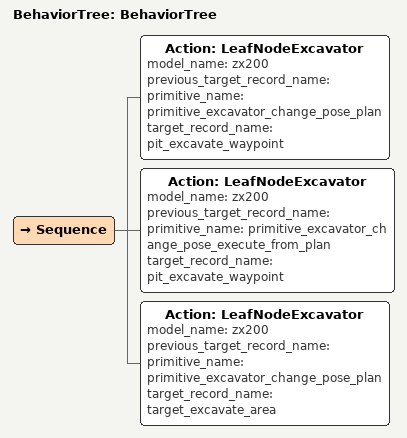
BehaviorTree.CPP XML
<?xml version="1.0"?>
<root main_tree_to_execute="BehaviorTree">
    <BehaviorTree ID="BehaviorTree">
        <Sequence>
            <Action ID="LeafNodeExcavator" model_name="zx200" previous_target_record_name="" primitive_name="primitive_excavator_change_pose_plan" target_record_name="pit_excavate_waypoint"/>
            <Action ID="LeafNodeExcavator" model_name="zx200" previous_target_record_name="" primitive_name="primitive_excavator_change_pose_execute_from_plan" target_record_name="pit_excavate_waypoint"/>
            <Action ID="LeafNodeExcavator" model_name="zx200" previous_target_record_name="" primitive_name="primitive_excavator_change_pose_plan" target_record_name="target_excavate_area"/>
        </Sequence>
    </BehaviorTree>
</root>
